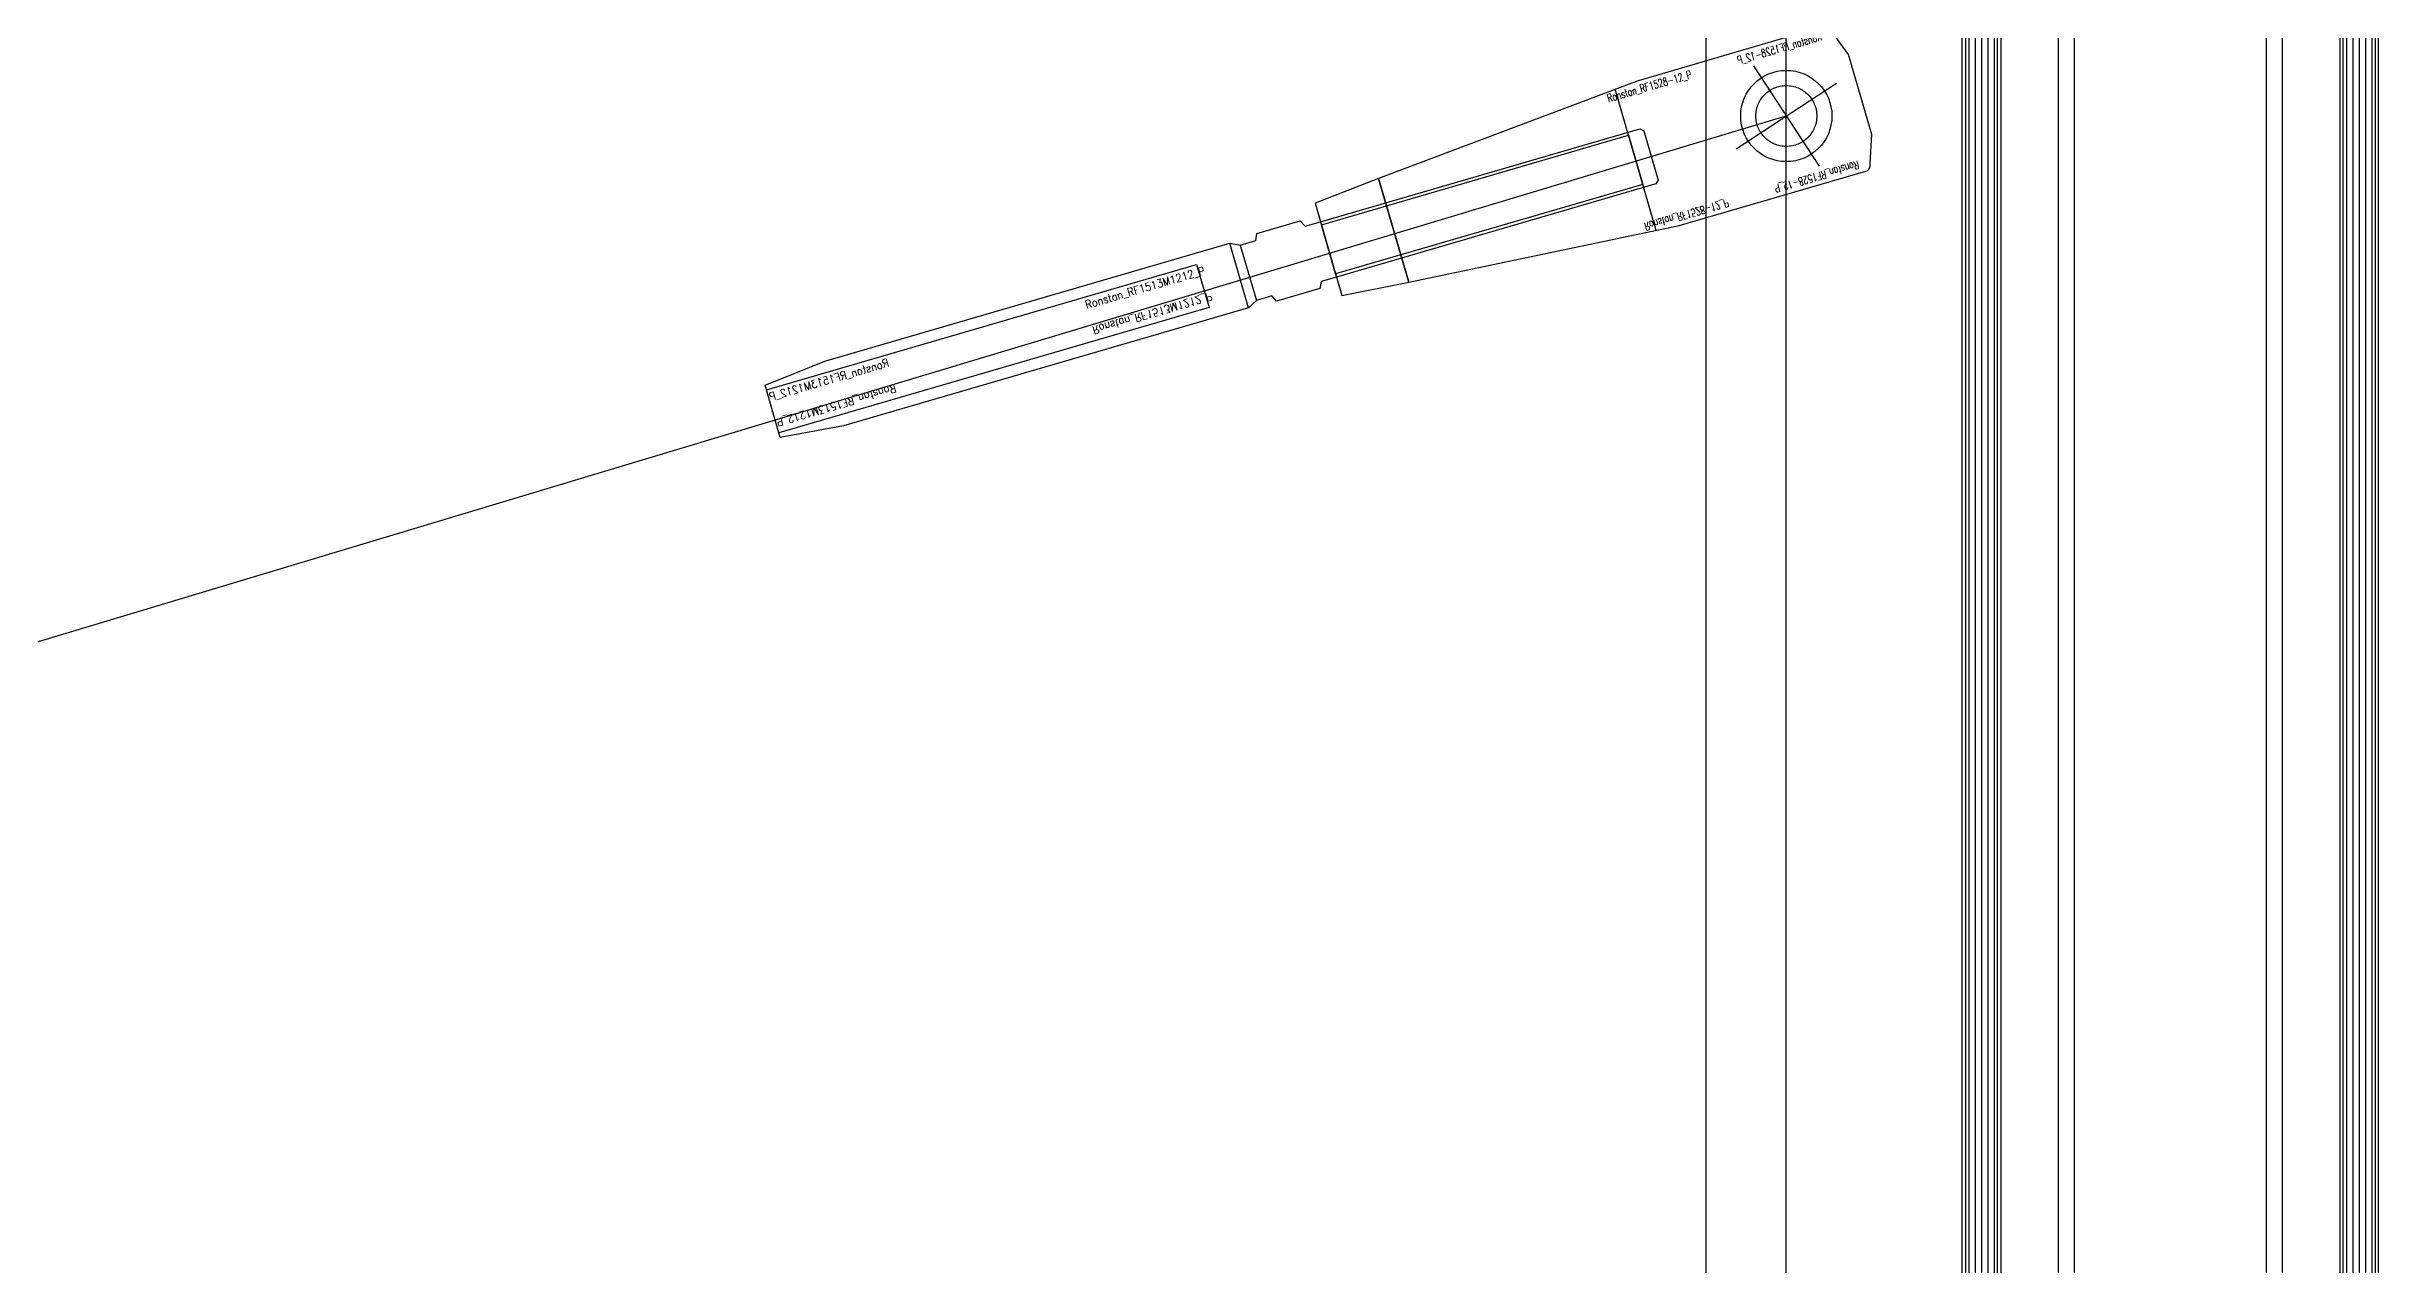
# Model space of a CAD drawing. Extents: x -163000 to 184253, y -124935 to 90032.
# Drawn here: x -128914 to -128185, y 35130 to 35511 of the extents above; entities that cross this region are included whole.
import ezdxf

# ---------------------------------------------------------------- set-up
doc = ezdxf.new("R2010")
doc.units = 0
doc.header["$LTSCALE"] = 1000
doc.header["$MEASUREMENT"] = 0
doc.linetypes.add('HIDDEN', pattern=[0.375, 0.25, -0.125])
doc.layers.get('0').update_dxf_attribs({"linetype": 'CONTINUOUS'})
for name, color, linetype in [('Aux (not print)', 11, 'CONTINUOUS'), ('Die No(Not Print)', 11, 'CONTINUOUS'), ('glass-p', 1, 'CONTINUOUS'), ('SS Cable', 9, 'CONTINUOUS'), ('Steel', 30, 'CONTINUOUS')]:
    doc.layers.add(name, color=color, linetype=linetype)
doc.styles.add('ROMANS', font='romans', dxfattribs={"width": 0.9})

# ---------------------------------------------------------------- blocks, each defined once
blk = doc.blocks.new('Ronstan_RF1528-12_P')
at = {"layer": 'Aux (not print)', "linetype": 'HIDDEN'}
blk.add_circle((0, 0), 9.5, dxfattribs=at)
at = {"layer": 'Aux (not print)'}
for p in [(0, 0), (149, 0)]:
    blk.add_point(p, dxfattribs=at)
at = {"layer": 'SS Cable', "color": 8, "linetype": 'HIDDEN'}
blk.add_line((49, 22.94), (49, -22.97), dxfattribs=at)
at = {"layer": 'SS Cable', "color": 0, "linetype": 'ByBlock'}
blk.add_lwpolyline([(-19, 23.5, 0.414214), (-21, 21.5), (-24, 13), (-24, -13), (-21, -21.53, 0.414214), (-19, -23.53), (41.72, -23.53), (127.76, -16.89), (127.76, 16.89), (41.72, 23.5)], format="xyb", close=True, dxfattribs=at)
blk.add_lwpolyline([(127.76, -16.89), (149, -15.01), (149, 15.01), (127.76, 16.89)], close=True, dxfattribs=at)
at = {"layer": 'SS Cable', "color": 8, "linetype": 'HIDDEN'}
blk.add_lwpolyline([(49, 8), (149, 8), (149, -8), (49, -8)], close=True, dxfattribs=at)
at = {"layer": 'Steel', "color": 8}
blk.add_circle((0, 0), 14.25, dxfattribs=at)
at = {"layer": 'Aux (not print)', "style": 'ROMANS', "width": 0.7}
for text_generation_flag, p in [(6, (-17.5, 19.63)), (4, (52.16, 19.63))]:
    blk.add_text('Ronstan_RF1528-12_P', height=2.5, rotation=180, dxfattribs=dict(at, text_generation_flag=text_generation_flag)).set_placement(p)
for text_generation_flag, p in [(4, (-17.5, -19.63)), (6, (52.16, -19.63))]:
    blk.add_text('Ronstan_RF1528-12_P', height=2.5, dxfattribs=dict(at, text_generation_flag=text_generation_flag)).set_placement(p)
blk = doc.blocks.new('Ronstan_RF1513M1212_P')
at = {"layer": 'Aux (not print)', "linetype": 'HIDDEN'}
blk.add_lwpolyline([(0, -9), (-103.95, -9), (-104.95, -8), (-104.95, 8), (-103.95, 9), (0, 9)], dxfattribs=at)
blk.add_lwpolyline([(180.92, -7), (40.92, -7), (40.92, 7), (180.92, 7)], close=True, dxfattribs=at)
at = {"layer": 'Aux (not print)'}
for p in [(0, 0), (180.92, 0)]:
    blk.add_point(p, dxfattribs=at)
at = {"layer": 'SS Cable', "linetype": 'ByBlock'}
blk.add_line((26.08, -9), (26.08, 9), dxfattribs=at)
blk.add_line((26.08, -9), (26.08, 9), dxfattribs=at)
at = {"layer": 'SS Cable', "color": 0, "linetype": 'ByBlock'}
for points in [[(0, 9), (5, 9), (6, 11), (20.08, 11), (21.08, 9), (26.08, 9), (29.08, 10.5), (160.92, 10.5), (180.92, 8.5), (180.92, -8.5), (160.92, -10.5), (29.08, -10.5), (26.08, -9), (21.08, -9), (20.08, -11), (6, -11), (5, -9), (0, -9)], [(26.08, 9), (29.08, 10.5), (29.08, -10.5), (26.08, -9)]]:
    blk.add_lwpolyline(points, close=True, dxfattribs=at)
at = {"layer": 'Die No(Not Print)', "extrusion": (0, 0, -1), "char_height": 2.5, "width": 32.6375, "attachment_point": 1, "style": 'ROMANS'}
for insert, text_direction in [((77.77, 5), (-1, 0, 0)), ((141.89, -5.83), (1, 0, 0))]:
    blk.add_mtext('Ronstan_RF1513M1212_P', dxfattribs=dict(at, insert=insert, text_direction=text_direction))
at = {"layer": 'Die No(Not Print)', "insert": (141.89, 5), "char_height": 2.5, "width": 32.6375, "attachment_point": 1, "style": 'ROMANS'}
blk.add_mtext('Ronstan_RF1513M1212_P', dxfattribs=at)
at = {"layer": 'Die No(Not Print)', "insert": (77.77, -5.83), "char_height": 2.5, "width": 32.6375, "attachment_point": 1, "rotation": 180, "style": 'ROMANS'}
blk.add_mtext('Ronstan_RF1513M1212_P', dxfattribs=at)
blk = doc.blocks.new('s2118a')
at = {"layer": 'glass-p'}
for p, q in [((-128314.897, 35120.132), (-128314.897, 35719.132)), ((-128313.897, 35720.132), (-128313.897, 35120.132)), ((-128312.897, 35720.132), (-128312.897, 35120.132)), ((-128310.897, 35720.132), (-128310.897, 35120.132)), ((-128308.897, 35720.132), (-128308.897, 35120.132)), ((-128306.897, 35720.132), (-128306.897, 35120.132)), ((-128304.897, 35720.132), (-128304.897, 35120.132)), ((-128303.897, 35120.132), (-128303.897, 35720.132)), ((-128302.897, 35719.132), (-128302.897, 35120.132)), ((-128196.897, 35719.132), (-128196.897, 35120.132)), ((-128195.897, 35120.132), (-128195.897, 35720.132)), ((-128194.897, 35720.132), (-128194.897, 35120.132)), ((-128192.897, 35720.132), (-128192.897, 35120.132)), ((-128190.897, 35720.132), (-128190.897, 35120.132)), ((-128188.897, 35720.132), (-128188.897, 35120.132)), ((-128186.897, 35720.132), (-128186.897, 35120.132)), ((-128185.897, 35720.132), (-128185.897, 35120.132)), ((-128184.897, 35120.132), (-128184.897, 35719.132)), ((-128284.897, 35120.132), (-128284.897, 35589.106)), ((-128279.897, 35120.132), (-128279.897, 35589.106)), ((-128219.897, 35120.132), (-128219.897, 35589.106)), ((-128214.897, 35120.132), (-128214.897, 35589.106)), ((-128369.897, 35120.132), (-128369.897, 35573.006)), ((-128369.897, 35120.132), (-128369.897, 35573.006)), ((-128394.897, 35120.132), (-128394.897, 35543.153)), ((-128385.533, 35478.842), (-128354.261, 35499.371)), ((-128380.161, 35504.742), (-128359.632, 35473.47)), ((-131039.663, 34686.564), (-128369.897, 35489.106))]:
    blk.add_line(p, q, dxfattribs=at)
at = {"layer": 'glass-p', "rotation": 196.2424064692853}
for name, p in [('Ronstan_RF1528-12_P', (-128369.897, 35489.106)), ('Ronstan_RF1513M1212_P', (-128512.95, 35447.431))]:
    blk.add_blockref(name, p, dxfattribs=at)

msp = doc.modelspace()

# ---------------------------------------------------------------- block references
msp.add_blockref('s2118a', (0, 0))

doc.saveas('drawing.dxf')
